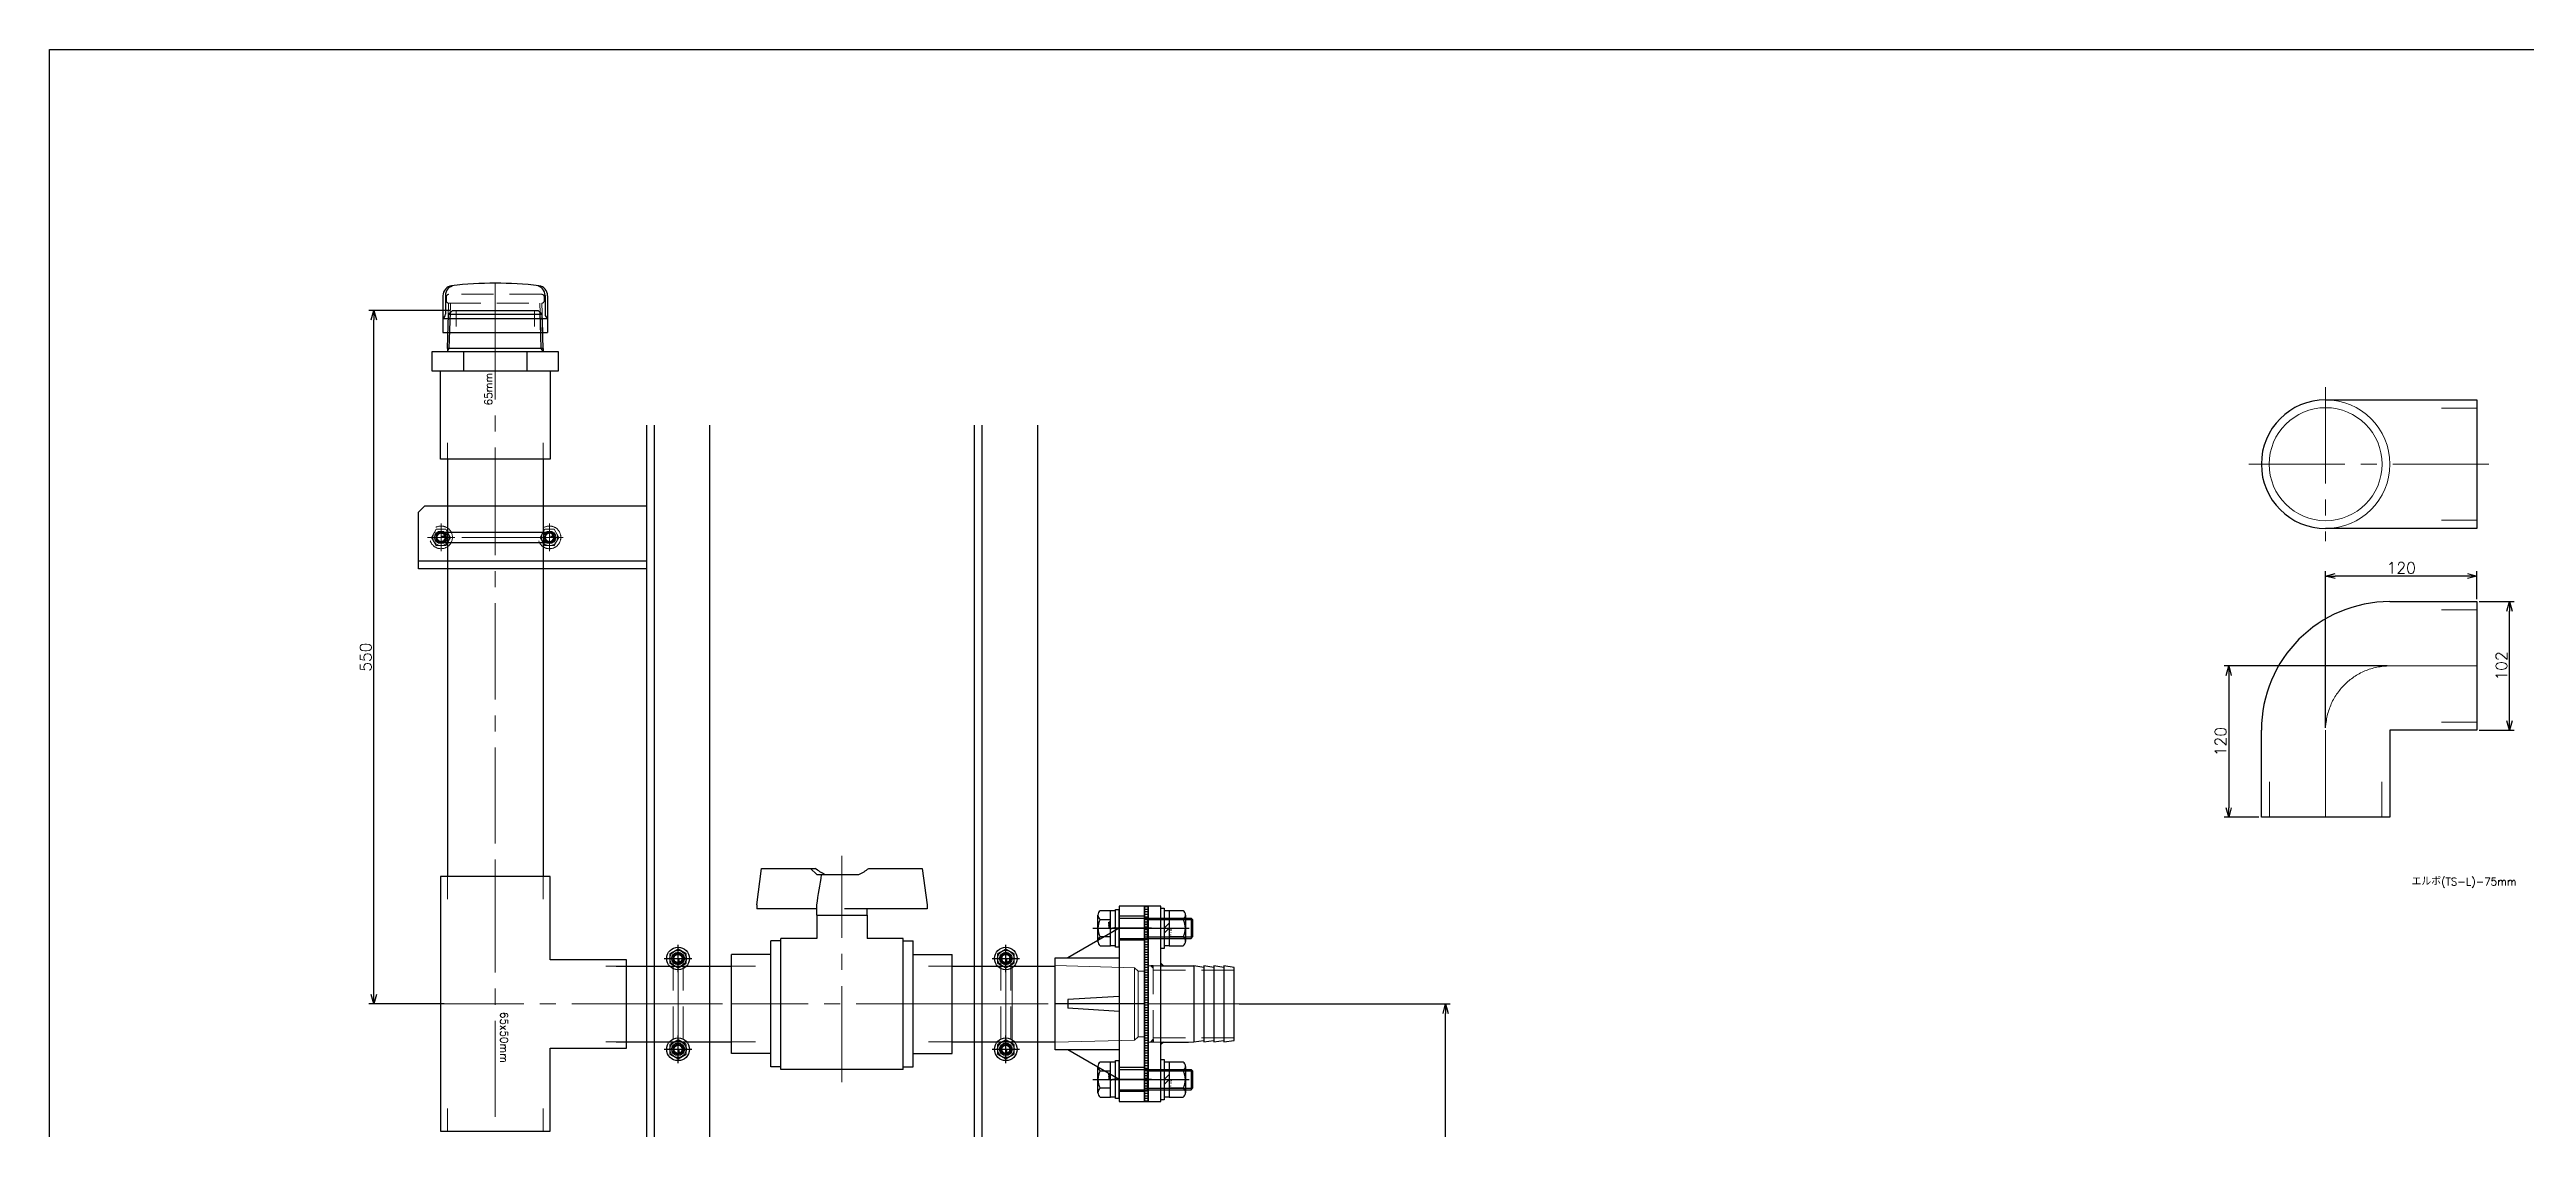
# Model space of a CAD drawing. Header units: millimetres. Extents: x -8731 to 85711, y -14522 to 31379.
# Drawn here: x 43966 to 45931, y -1231 to -375 of the extents above; entities that cross this region are included whole.
import ezdxf
from ezdxf.xclip import XClip

# ---------------------------------------------------------------- set-up
doc = ezdxf.new("R2010")
doc.units = ezdxf.units.MM
doc.header["$LTSCALE"] = 4
doc.header["$XCLIPFRAME"] = 0
doc.header["$PDMODE"] = 99
doc.header["$PDSIZE"] = 1
doc.linetypes.add('CENTER2', pattern=[28.575, 19.05, -3.175, 3.175, -3.175])
doc.linetypes.add('HIDDEN', pattern=[9.525, 6.35, -3.175])
for name, color, linetype, lineweight in [('04_HIDDEN', 2, 'HIDDEN', 13), ('05_CENTER', 4, 'CENTER2', 13), ('08_DIM', 3, 'Continuous', 13)]:
    doc.layers.add(name, color=color, linetype=linetype, lineweight=lineweight)
doc.layers.add('10_DRAFT', color=8, linetype='Continuous', lineweight=0, plot=False)
doc.styles.add('KANJI0', font='txt.shx', dxfattribs={"width": 0.9, "height": 30, "bigfont": 'bigfont'})
doc.styles.add('KSS_TXT', font='txt.shx', dxfattribs={"bigfont": 'extfont2.shx'})
doc.styles.get("Standard").update_dxf_attribs({"font": 'txt.shx', "bigfont": 'extfont2.shx'})
doc.dimstyles.new('KSS_DIM', dxfattribs={"dimscale": 3, "dimtxt": 3, "dimasz": 2.5, "dimexe": 1.25, "dimexo": 0.625, "dimtad": 1, "dimdsep": 46, "dimtxsty": 'KSS_TXT', "dimblk": 'OPEN30', "dimcen": 0, "dimazin": 2, "dimtfac": 0.75, "dimtmove": 0, "dimatfit": 3, "dimldrblk": 'OPEN30', "dimfxl": 1, "dimtolj": 1, "dimarcsym": 0})

# ---------------------------------------------------------------- blocks, each defined once
blk = doc.blocks.new('8b_1_1_1')
at = {"color": 0, "linetype": 'CENTER2'}
for p, q in [((10.9, 0), (-10.9, 0)), ((0, -10.9), (0, 10.9))]:
    blk.add_line(p, q, dxfattribs=at)
at = {"color": 0}
for p, q in [((-3.8, 6.5), (-7.5, 0)), ((-3.8, 6.5), (-7.5, 0)), ((-7.5, 0), (-3.8, -6.5)), ((-7.5, 0), (-3.8, -6.5)), ((3.8, 6.5), (-3.8, 6.5)), ((3.8, 6.5), (-3.8, 6.5)), ((7.5, 0), (3.8, 6.5)), ((7.5, 0), (3.8, 6.5)), ((3.8, -6.5), (7.5, 0)), ((3.8, -6.5), (7.5, 0)), ((-3.8, -6.5), (3.8, -6.5)), ((-3.8, -6.5), (3.8, -6.5))]:
    blk.add_line(p, q, dxfattribs=at)
for radius in [9, 6.5, 4, 3.25]:
    blk.add_circle((0, 0), radius, dxfattribs=at)
at = {"layer": '10_DRAFT', "style": 'KSS_TXT'}
blk.add_text('M8', height=1, dxfattribs=at).set_placement((0.8, 0.1))
blk = doc.blocks.new('A$C097F7B44_1_1_1')
at = {"color": 0}
for p, q in [((-86, 4), (0, 4)), ((-86, -4), (0, -4))]:
    blk.add_line(p, q, dxfattribs=at)
for centre, start, end in [((-86, 0), 90, 270), ((0, 0), 270, 90)]:
    blk.add_arc(centre, 4, start, end)
at = {"layer": '04_HIDDEN', "color": 0}
for centre in [(-86, 0), (0, 0)]:
    blk.add_circle(centre, 3.32, dxfattribs=at)
for centre, start, end in [((-86, 0), 270, 90), ((0, 0), 90, 270)]:
    blk.add_arc(centre, 4, start, end, dxfattribs=at)
at = {"layer": '05_CENTER', "color": 0}
for p, q in [((6.6, 0), (-92.6, 0)), ((-86, -6.7), (-86, 6.7)), ((0, -6.7), (0, 6.7))]:
    blk.add_line(p, q, dxfattribs=at)
at = {"layer": '10_DRAFT'}
blk.add_line((-43, 4), (-43, -4), dxfattribs=at)
at = {"layer": '04_HIDDEN', "color": 4}
for p in [(-86, 0), (0, 0)]:
    blk.add_blockref('8b_1_1_1', p, dxfattribs=at)
blk = doc.blocks.new('A$C668E7CA1_1_1_1')
at = {"color": 0}
for p, q in [((-36, 4), (36, 4)), ((-36, -4), (36, -4))]:
    blk.add_line(p, q, dxfattribs=at)
for centre, start, end in [((-36, 0), 90, 270), ((36, 0), 270, 90)]:
    blk.add_arc(centre, 4, start, end)
at = {"layer": '04_HIDDEN', "color": 0}
for centre in [(-36, 0), (36, 0)]:
    blk.add_circle(centre, 3.32, dxfattribs=at)
for centre, start, end in [((-36, 0), 270, 90), ((36, 0), 90, 270)]:
    blk.add_arc(centre, 4, start, end, dxfattribs=at)
at = {"layer": '05_CENTER', "color": 0}
for p, q in [((42.6, 0), (-42.6, 0)), ((-36, -6.7), (-36, 6.7)), ((36, -6.7), (36, 6.7))]:
    blk.add_line(p, q, dxfattribs=at)
at = {"layer": '10_DRAFT'}
blk.add_line((0, 4), (0, -4), dxfattribs=at)
blk = doc.blocks.new('A$C491D668A_1_1_1')
at = {"color": 4}
for p in [(-72, 0), (0, 0)]:
    blk.add_blockref('8b_1_1_1', p, dxfattribs=at)
at = {"layer": '04_HIDDEN', "color": 4}
blk.add_blockref('A$C668E7CA1_1_1_1', (-36, 0), dxfattribs=at)
blk = doc.blocks.new('KK015066_54_5_1_1_1')
for p, q in [((1.5, 50), (0, 50)), ((0, 0), (0, 50)), ((6, 12.5), (6, 45.5)), ((0, 0), (50, 0)), ((45.5, 6), (12.5, 6)), ((50, 1.5), (50, 0))]:
    blk.add_line(p, q)
for centre, radius, start, end in [((1.5, 45.5), 4.5, 0, 90), ((12.5, 12.5), 6.5, 180, 270), ((45.5, 1.5), 4.5, 0, 90)]:
    blk.add_arc(centre, radius, start, end)
at = {"flags": 3}
blk.add_attdef('PARAM', (0, 0), '', height=1, dxfattribs=at)
blk = doc.blocks.new('A$C457F5408_1_1_1')
at = {"color": 0}
for p, q in [((-7, 2125), (10, 2125)), ((15, 2120), (10, 2125)), ((15, 2120), (15, -20)), ((-35, 2075), (-35, 25)), ((-29, 2075), (-29, 25)), ((225, 2075), (225, 25)), ((231, 2075), (231, 25)), ((275, 2075), (275, 25)), ((-35, 1831), (-216, 1831)), ((-35, 269), (-216, 269)), ((-7, -25), (10, -25)), ((15, -20), (10, -25))]:
    blk.add_line(p, q, dxfattribs=at)
for points in [[(-7, 2075), (-87, 2075), (-89, 2077), (-89, 2123), (-87, 2125), (-7, 2125), (-5, 2123), (-5, 2077)], [(197, 2075), (277, 2075), (279, 2077), (279, 2123), (277, 2125), (197, 2125), (195, 2123), (195, 2077)], [(-7, 25), (-87, 25), (-89, 23), (-89, -23), (-87, -25), (-7, -25), (-5, -23), (-5, 23)], [(197, 25), (277, 25), (279, 23), (279, -23), (277, -25), (197, -25), (195, -23), (195, 23)]]:
    blk.add_lwpolyline(points, close=True, dxfattribs=at)
for points in [[(-35, 1875), (-35, 1875), (-35, 1825), (-216, 1825), (-216, 1870), (-211, 1875), (-35, 1875)], [(-35, 225), (-35, 225), (-35, 275), (-216, 275), (-216, 230), (-211, 225), (-35, 225)]]:
    blk.add_lwpolyline(points, dxfattribs=at)
for centre, radius in [((-77, 2100), 6), ((-17, 2100), 6), ((207, 2100), 6), ((267, 2100), 6), ((-198, 1850), 5), ((-112, 1850), 5), ((-10, 1516), 5), ((250, 1516), 5), ((-10, 1444), 5), ((250, 1444), 5), ((-10, 656), 5), ((250, 656), 5), ((-10, 584), 5), ((250, 584), 5), ((-198, 250), 5), ((-112, 250), 5), ((-77, 0), 6), ((-17, 0), 6), ((207, 0), 6), ((267, 0), 6)]:
    blk.add_circle(centre, radius, dxfattribs=at)
at = {"layer": '04_HIDDEN'}
for p, q in [((-29, 2075), (-29, 2125)), ((-29, 25), (-29, -25))]:
    blk.add_line(p, q, dxfattribs=at)
at = {"layer": '05_CENTER'}
for p, q in [((-77, 2110.3), (-77, 2089.7)), ((-17, 2110.3), (-17, 2089.7)), ((207, 2110.3), (207, 2089.7)), ((267, 2110.3), (267, 2089.7)), ((-87.3, 2100), (-66.7, 2100)), ((-48.2, 2100), (-27.6, 2100)), ((-27.3, 2100), (-6.7, 2100)), ((217.3, 2100), (196.7, 2100)), ((238.2, 2100), (217.6, 2100)), ((277.3, 2100), (256.7, 2100)), ((-207.3, 1850), (-188.7, 1850)), ((-198, 1859.3), (-198, 1840.7)), ((-121.3, 1850), (-102.7, 1850)), ((-112, 1859.3), (-112, 1840.7)), ((-0.7, 1516), (-19.3, 1516)), ((-10, 1506.7), (-10, 1525.3)), ((259.3, 1516), (240.7, 1516)), ((250, 1506.7), (250, 1525.3)), ((-0.7, 1444), (-19.3, 1444)), ((-10, 1434.7), (-10, 1453.3)), ((259.3, 1444), (240.7, 1444)), ((250, 1434.7), (250, 1453.3)), ((-0.7, 656), (-19.3, 656)), ((-10, 665.3), (-10, 646.7)), ((259.3, 656), (240.7, 656)), ((250, 665.3), (250, 646.7)), ((-10, 593.3), (-10, 574.7)), ((250, 593.3), (250, 574.7)), ((-0.7, 584), (-19.3, 584)), ((259.3, 584), (240.7, 584)), ((-198, 240.7), (-198, 259.3)), ((-112, 240.7), (-112, 259.3)), ((-207.3, 250), (-188.7, 250)), ((-121.3, 250), (-102.7, 250)), ((-87.3, 0), (-66.7, 0)), ((-77, -10.3), (-77, 10.3)), ((-48.2, 0), (-27.6, 0)), ((-27.3, 0), (-6.7, 0)), ((-17, -10.3), (-17, 10.3)), ((217.3, 0), (196.7, 0)), ((207, -10.3), (207, 10.3)), ((238.2, 0), (217.6, 0)), ((277.3, 0), (256.7, 0)), ((267, -10.3), (267, 10.3))]:
    blk.add_line(p, q, dxfattribs=at)
at = {"layer": '04_HIDDEN', "xscale": -1}
blk.add_blockref('KK015066_54_5_1_1_1', (-35, 2075), dxfattribs=at)
at = {"layer": '04_HIDDEN'}
blk.add_blockref('KK015066_54_5_1_1_1', (225, 2075), dxfattribs=at)
at = {"layer": '04_HIDDEN', "rotation": 180}
blk.add_blockref('KK015066_54_5_1_1_1', (-35, 25), dxfattribs=at)
at = {"layer": '04_HIDDEN', "xscale": -1, "rotation": 180}
blk.add_blockref('KK015066_54_5_1_1_1', (225, 25), dxfattribs=at)
blk = doc.blocks.new('10b_1_1_1')
at = {"color": 0, "linetype": 'CENTER2'}
for p, q in [((13.5, 0), (-13.5, 0)), ((0, -13.5), (0, 13.5))]:
    blk.add_line(p, q, dxfattribs=at)
at = {"color": 0}
for p, q in [((-4.9, 8.5), (-9.8, 0)), ((-9.8, 0), (-4.9, -8.5)), ((-4.9, 8.5), (4.9, 8.5)), ((9.8, 0), (4.9, 8.5)), ((4.9, -8.5), (9.8, 0)), ((-4.9, -8.5), (4.9, -8.5))]:
    blk.add_line(p, q, dxfattribs=at)
for radius in [11, 8.49, 5, 4]:
    blk.add_circle((0, 0), radius, dxfattribs=at)
at = {"layer": '10_DRAFT', "style": 'KSS_TXT'}
blk.add_text('M10', height=1.25, dxfattribs=at).set_placement((0.3, 0.1))
blk = doc.blocks.new('A$C54E27890_1_1')
for name, p, rotation in [('A$C457F5408_1_1_1', (0, -17), 270), ('10b_1_1_1', (0, 60), 270), ('10b_1_1_1', (2100, 60), 270), ('10b_1_1_1', (0, 0), 270), ('A$C491D668A_1_1_1', (584, -7), 180), ('A$C491D668A_1_1_1', (1444, -7), 180), ('10b_1_1_1', (2100, 0), 270), ('10b_1_1_1', (0, -224), 270), ('10b_1_1_1', (2100, -224), 270), ('10b_1_1_1', (0, -284), 270), ('A$C491D668A_1_1_1', (584, -267), 180), ('A$C491D668A_1_1_1', (1444, -267), 180), ('10b_1_1_1', (2100, -284), 270)]:
    blk.add_blockref(name, p, dxfattribs=dict(rotation=rotation))
at = {"color": 4, "rotation": 270}
for p in [(250, 95), (1850, 95)]:
    blk.add_blockref('A$C097F7B44_1_1_1', p, dxfattribs=at)
blk = doc.blocks.new('SFC-65a_1')
at = {"color": 0}
for p, q in [((-41.5, 29), (-41.5, 0)), ((-39.5, 29.2), (-39.5, 14.5)), ((39.5, 29.2), (39.5, 14.5)), ((41.5, 29), (41.5, 0)), ((-41.5, 11), (41.5, 11)), ((-41.5, 0), (41.5, 0))]:
    blk.add_line(p, q, dxfattribs=at)
for centre, radius, start, end in [((-33.5, 29), 8, 97.9137, 180), ((-31.5, 29.2), 8, 97.3552, 180), ((0, -254.4), 293.4, 83.227, 96.773), ((31.5, 29.2), 8, 0, 82.6449), ((33.5, 29), 8, 0, 82.0863), ((-43.5, 14.5), 4, 300.0001, 360), ((43.5, 14.5), 4, 180, 239.9999)]:
    blk.add_arc(centre, radius, start, end, dxfattribs=at)
at = {"layer": '04_HIDDEN', "color": 0}
for p, q in [((-38.8, 28.2), (-38.8, 25.1)), ((-37.6, 0.1), (-37, 23.1)), ((36.8, 30.2), (-36.8, 30.2)), ((-36.8, 23.1), (36.8, 23.1)), ((-36.1, 0.1), (-35.4, 23.1)), ((36.1, 0.1), (35.4, 23.1)), ((37.6, 0.1), (37, 23.1)), ((38.8, 25.1), (38.8, 28.2))]:
    blk.add_line(p, q, dxfattribs=at)
for centre, start, end in [((-36.8, 28.2), 90, 180), ((-36.8, 25.1), 180, 270), ((36.8, 28.2), 0, 90), ((36.8, 25.1), 270, 0)]:
    blk.add_arc(centre, 2, start, end, dxfattribs=at)
at = {"layer": '10_DRAFT'}
blk.add_line((0, 39), (0, 0), dxfattribs=at)
blk = doc.blocks.new('バルブソケット(TS-VS)-65mma_1')
at = {"color": 0}
for p, q in [((0, -43.5), (0, 43.5)), ((0, 43.5), (70, 43.5)), ((70, 50.2), (70, -50.2)), ((85, 50.2), (70, 50.2)), ((85, -50.2), (85, 50.2)), ((85, 25.1), (70, 25.1)), ((87.7, 38), (85, 38)), ((85.4, 38), (88, 36.5)), ((87.7, 38), (115, 37.1)), ((88, 38), (88, -38)), ((88, 36.5), (116.5, 35.6)), ((115, 37.1), (115, -37.1)), ((115, 37.1), (118, 34)), ((118, 34), (118, -34)), ((85, -25.1), (70, -25.1)), ((87.7, -38), (85, -38)), ((85.4, -38), (88, -36.5)), ((87.7, -38), (115, -37.1)), ((88, -36.5), (116.5, -35.6)), ((115, -37.1), (118, -34)), ((70, -43.5), (0, -43.5)), ((70, -50.2), (85, -50.2))]:
    blk.add_line(p, q, dxfattribs=at)
at = {"layer": '05_CENTER', "color": 0}
blk.add_line((123.5, 0), (0, 0), dxfattribs=at)
at = {"layer": '10_DRAFT'}
for p, q in [((0, 38), (12.9, 38)), ((100.5, -37.6), (100.5, 37.6)), ((105.1, 31), (118, 31)), ((0, -38), (12.9, -38)), ((105.1, -31), (118, -31))]:
    blk.add_line(p, q, dxfattribs=at)
at = {"layer": '10_DRAFT', "style": 'KSS_TXT'}
blk.add_text('65mm', height=6, dxfattribs=at).set_placement((42.7, 2.5))
blk = doc.blocks.new('径違いチーズ(TS-T)-65mm×50mma_1_1_1')
at = {"color": 0}
for p, q in [((-35, 104), (-35, 43.5)), ((35, 104), (-35, 104)), ((35, 43.5), (35, 104)), ((-101, 43.5), (-101, -43.5)), ((-35, 43.5), (-101, 43.5)), ((101, 43.5), (35, 43.5)), ((101, -43.5), (101, 43.5)), ((-101, -43.5), (101, -43.5))]:
    blk.add_line(p, q, dxfattribs=at)
at = {"layer": '05_CENTER', "color": 0}
for p, q in [((0, -53.5), (0, 104)), ((-101, 0), (101, 0))]:
    blk.add_line(p, q, dxfattribs=at)
at = {"layer": '10_DRAFT'}
for p, q in [((-30, 104), (-30, 87.8)), ((30, 104), (30, 87.8)), ((-101, 38), (-83, 38)), ((101, 38), (83, 38)), ((-101, -38), (-83, -38)), ((101, -38), (83, -38))]:
    blk.add_line(p, q, dxfattribs=at)
at = {"layer": '10_DRAFT', "style": 'KSS_TXT'}
blk.add_text('65x50mm', height=6, dxfattribs=at).set_placement((6.4, 4))
blk = doc.blocks.new('エルボ(TS-L)-75mmb_1')
at = {"color": 0}
for p, q in [((-120, 51), (0, 51)), ((0, 51), (0, -51)), ((0, -51), (-120, -51))]:
    blk.add_line(p, q, dxfattribs=at)
blk.add_arc((-120, 0), 51, 90, 270, dxfattribs=at)
at = {"layer": '05_CENTER', "color": 0}
for p, q in [((-120, 61), (-120, -61)), ((-181, 0), (10, 0))]:
    blk.add_line(p, q, dxfattribs=at)
at = {"layer": '10_DRAFT'}
for p, q in [((0, 44.5), (-28, 44.5)), ((0, -44.5), (-28, -44.5))]:
    blk.add_line(p, q, dxfattribs=at)
blk.add_circle((-120, 0), 44.8, dxfattribs=at)
blk.add_arc((-120, 0), 51, 270, 90, dxfattribs=at)
blk = doc.blocks.new('エルボ(TS-L)-75mma_1')
at = {"color": 0}
for p, q in [((-69, 51), (0, 51)), ((0, 51), (0, -51)), ((-171, -120), (-171, -51)), ((-69, -51), (-69, -120)), ((0, -51), (-69, -51)), ((-69, -120), (-171, -120))]:
    blk.add_line(p, q, dxfattribs=at)
blk.add_arc((-69, -51), 102, 90, 180, dxfattribs=at)
at = {"layer": '05_CENTER', "color": 0}
for p, q in [((0, 0), (-69, 0)), ((-120, -51), (-120, -120))]:
    blk.add_line(p, q, dxfattribs=at)
blk.add_arc((-69, -51), 51, 90, 180, dxfattribs=at)
at = {"layer": '10_DRAFT'}
for p, q in [((0, 44.5), (-28, 44.5)), ((0, -44.5), (-28, -44.5)), ((-164.5, -120), (-164.5, -92)), ((-75.5, -120), (-75.5, -92))]:
    blk.add_line(p, q, dxfattribs=at)
blk = doc.blocks.new('_Open30')
at = {"color": 0, "linetype": 'ByBlock', "lineweight": -2}
for p, q in [((-1, 0.27), (0, 0)), ((0, 0), (-1, -0.27)), ((0, 0), (-1, 0))]:
    blk.add_line(p, q, dxfattribs=at)
blk = doc.blocks.new('*D1251')
at = {"layer": '08_DIM', "color": 0, "lineweight": -2, "transparency": 16777216}
for p, q in [((45820.6, -863.7), (45690.9, -863.7)), ((45694.6, -871.2), (45694.6, -976.2)), ((45718.6, -983.7), (45690.9, -983.7))]:
    blk.add_line(p, q, dxfattribs=at)
at = {"layer": 'Defpoints', "color": 0, "transparency": 16777216}
for p in [(45822.5, -863.7), (45694.6, -983.7), (45720.5, -983.7)]:
    blk.add_point(p, dxfattribs=at)
at = {"layer": '08_DIM', "color": 0, "lineweight": -2, "transparency": 16777216, "xscale": 7.5, "yscale": 7.5, "zscale": 7.5}
for p, rotation in [((45694.6, -863.7), 90), ((45694.6, -983.7), 270)]:
    blk.add_blockref('_Open30', p, dxfattribs=dict(at, rotation=rotation))
at = {"layer": '08_DIM', "color": 0, "transparency": 16777216, "insert": (45688.2, -923.7), "char_height": 9, "attachment_point": 5, "rotation": 90, "style": 'KSS_TXT'}
blk.add_mtext('\\A1;120', dxfattribs=at)
blk = doc.blocks.new('*D1252')
at = {"layer": '08_DIM', "color": 0, "lineweight": -2, "transparency": 16777216}
for p, q in [((45771.5, -912.8), (45771.5, -788.6)), ((45884, -792.4), (45779, -792.4)), ((45891.5, -810.8), (45891.5, -788.6))]:
    blk.add_line(p, q, dxfattribs=at)
at = {"layer": 'Defpoints', "color": 0, "transparency": 16777216}
for p in [(45771.5, -792.4), (45891.5, -812.7), (45771.5, -914.7)]:
    blk.add_point(p, dxfattribs=at)
at = {"layer": '08_DIM', "color": 0, "lineweight": -2, "transparency": 16777216, "xscale": 7.5, "yscale": 7.5, "zscale": 7.5, "rotation": 180}
blk.add_blockref('_Open30', (45771.5, -792.4), dxfattribs=at)
at = {"layer": '08_DIM', "color": 0, "lineweight": -2, "transparency": 16777216, "xscale": 7.5, "yscale": 7.5, "zscale": 7.5}
blk.add_blockref('_Open30', (45891.5, -792.4), dxfattribs=at)
at = {"layer": '08_DIM', "color": 0, "transparency": 16777216, "insert": (45831.5, -786), "char_height": 9, "attachment_point": 5, "style": 'KSS_TXT'}
blk.add_mtext('\\A1;120', dxfattribs=at)
blk = doc.blocks.new('*D1253')
at = {"layer": '08_DIM', "color": 0, "lineweight": -2, "transparency": 16777216}
for p, q in [((45893.4, -812.7), (45921.1, -812.7)), ((45917.4, -907.2), (45917.4, -820.2)), ((45893.4, -914.7), (45921.1, -914.7))]:
    blk.add_line(p, q, dxfattribs=at)
at = {"layer": 'Defpoints', "color": 0, "transparency": 16777216}
for p in [(45891.5, -812.7), (45917.4, -812.7), (45891.5, -914.7)]:
    blk.add_point(p, dxfattribs=at)
at = {"layer": '08_DIM', "color": 0, "lineweight": -2, "transparency": 16777216, "xscale": 7.5, "yscale": 7.5, "zscale": 7.5}
for p, rotation in [((45917.4, -812.7), 90), ((45917.4, -914.7), 270)]:
    blk.add_blockref('_Open30', p, dxfattribs=dict(at, rotation=rotation))
at = {"layer": '08_DIM', "color": 0, "transparency": 16777216, "insert": (45911, -863.7), "char_height": 9, "attachment_point": 5, "rotation": 90, "style": 'KSS_TXT'}
blk.add_mtext('\\A1;102', dxfattribs=at)
blk = doc.blocks.new('*D1507')
at = {"layer": '08_DIM', "color": 0, "lineweight": -2, "transparency": 16777216}
for p, q in [((44283.7, -581.7), (44219.4, -581.7)), ((44223.2, -1124.2), (44223.2, -589.2)), ((44278.9, -1131.7), (44219.4, -1131.7))]:
    blk.add_line(p, q, dxfattribs=at)
at = {"layer": 'Defpoints', "color": 0, "transparency": 16777216}
for p in [(44223.2, -581.7), (44285.5, -581.7), (44280.8, -1131.7)]:
    blk.add_point(p, dxfattribs=at)
at = {"layer": '08_DIM', "color": 0, "lineweight": -2, "transparency": 16777216, "xscale": 7.5, "yscale": 7.5, "zscale": 7.5}
for p, rotation in [((44223.2, -581.7), 90), ((44223.2, -1131.7), 270)]:
    blk.add_blockref('_Open30', p, dxfattribs=dict(at, rotation=rotation))
at = {"layer": '08_DIM', "color": 0, "transparency": 16777216, "insert": (44216.8, -856.7), "char_height": 9, "attachment_point": 5, "rotation": 90, "style": 'KSS_TXT'}
blk.add_mtext('\\A1;550', dxfattribs=at)
blk = doc.blocks.new('*D1783')
at = {"layer": '08_DIM', "color": 0, "lineweight": -2, "transparency": 16777216}
for p, q in [((44909.7, -1131.7), (45077.1, -1131.7)), ((45073.4, -1984.2), (45073.4, -1139.2)), ((44909.7, -1991.7), (45077.1, -1991.7))]:
    blk.add_line(p, q, dxfattribs=at)
at = {"layer": 'Defpoints', "color": 0, "transparency": 16777216}
for p in [(44907.8, -1131.7), (45073.4, -1131.7), (44907.8, -1991.7)]:
    blk.add_point(p, dxfattribs=at)
at = {"layer": '08_DIM', "color": 0, "lineweight": -2, "transparency": 16777216, "xscale": 7.5, "yscale": 7.5, "zscale": 7.5}
for p, rotation in [((45073.4, -1131.7), 90), ((45073.4, -1991.7), 270)]:
    blk.add_blockref('_Open30', p, dxfattribs=dict(at, rotation=rotation))
at = {"layer": '08_DIM', "color": 0, "transparency": 16777216, "insert": (45067, -1561.7), "char_height": 9, "attachment_point": 5, "rotation": 90, "style": 'KSS_TXT'}
blk.add_mtext('\\A1;860', dxfattribs=at)
blk = doc.blocks.new('コンパクトボールバルブ27型-ソケット形-50mma_1_1_1')
at = {"color": 0}
for p, q in [((-67.5, 78.5), (-63.7, 107.5)), ((-63.7, 107.5), (-21.3, 107.5)), ((-25, 107.5), (-20, 102.5)), ((-20, 102.5), (13.5, 102.5)), ((21.3, 107.5), (63.7, 107.5)), ((63.7, 107.5), (67.5, 78.5)), ((-67.5, 78.5), (-67.5, 75.5)), ((-20, 75.5), (-67.5, 75.5)), ((-20, 70.5), (-20, 78.5)), ((-20, 70.5), (-20, 52)), ((-20, 70.5), (20, 70.5)), ((67.5, 75.5), (2.1, 75.5)), ((20, 70.5), (20, 75.5)), ((20, 70.5), (20, 52)), ((67.5, 78.5), (67.5, 75.5)), ((-56.5, -50), (-56.5, 50)), ((-48.5, 50), (-56.5, 50)), ((-20, 52), (-48.5, 52)), ((-48.5, -52), (-48.5, 52)), ((48.5, 52), (20, 52)), ((48.5, -52), (48.5, 52)), ((48.5, 50), (56.5, 50)), ((56.5, -50), (56.5, 50)), ((-87.5, -39.2), (-87.5, 39.2)), ((-56.5, 39.2), (-87.5, 39.2)), ((56.5, 39.2), (87.5, 39.2)), ((87.5, -39.2), (87.5, 39.2)), ((-56.5, -39.2), (-87.5, -39.2)), ((56.5, -39.2), (87.5, -39.2)), ((-48.5, -50), (-56.5, -50)), ((48.5, -52), (-48.5, -52)), ((48.5, -50), (56.5, -50))]:
    blk.add_line(p, q, dxfattribs=at)
for points in [[(-13.5, 102.5), (-14.9, 103.2), (-17.5, 104.8), (-20.1, 106.6), (-21.3, 107.5)], [(13.5, 102.5), (14.9, 103.2), (17.5, 104.8), (20.1, 106.6), (21.3, 107.5)]]:
    blk.add_open_spline(points, degree=3, knots=[0, 0, 0, 0, 0.500213, 1, 1, 1, 1], dxfattribs=at)
blk.add_open_spline([(-20, 78.5), (-18.7, 86.5), (-17.4, 94.5), (-16.1, 102.5)], degree=3, dxfattribs=at)
at = {"layer": '05_CENTER', "color": 0}
for p, q in [((0, -62), (0, 117.5)), ((87.5, 0), (-87.5, 0))]:
    blk.add_line(p, q, dxfattribs=at)
at = {"layer": '10_DRAFT'}
for p, q in [((-87.5, 30), (-68.6, 30)), ((87.5, 30), (68.6, 30)), ((-87.5, -30), (-68.6, -30)), ((87.5, -30), (68.6, -30))]:
    blk.add_line(p, q, dxfattribs=at)
blk = doc.blocks.new('A$C73951639_1_1_1')
at = {"color": 0}
for p, q in [((10, -30.3), (10, 30.3)), ((10, 30.3), (32, 30.3)), ((32, 30.3), (36, 30.1)), ((44, 29), (36, 30.1)), ((36, 30.1), (36, -30)), ((52, 29), (44, 30.1)), ((44, 30.1), (44, -30)), ((60, 29), (52, 30.1)), ((52, 30.1), (52, -30)), ((68, 29), (60, 30.1)), ((60, 30.1), (60, -30)), ((68, -28.9), (68, 29)), ((10, -30.3), (32, -30.3)), ((32, -30.3), (36, -30)), ((36, -30), (44, -28.9)), ((44, -30), (52, -28.9)), ((52, -30), (60, -28.9)), ((60, -30), (68, -28.9))]:
    blk.add_line(p, q, dxfattribs=at)
blk.add_lwpolyline([(10, 77.5), (0, 77.5), (0, -77.5), (10, -77.5)], close=True, dxfattribs=at)
at = {"color": 3}
for points in [[(4, 30.3), (2, 30.3), (4, 28.3), (4, 28.3)], [(10, 30.3), (12, 30.3), (10, 32.3), (10, 32.3)], [(4, -30.3), (2, -30.3), (4, -28.3), (4, -28.3)], [(10, -30.3), (12, -30.3), (10, -32.3), (10, -32.3)]]:
    blk.add_lwpolyline(points, close=True, dxfattribs=at)
at = {"layer": '04_HIDDEN'}
for p, q in [((10, 30.3), (0, 30.3)), ((4, -30.3), (4, 30.3)), ((4, 26.8), (68, 26.8)), ((10, -30.3), (0, -30.3)), ((4, -26.8), (68, -26.8))]:
    blk.add_line(p, q, dxfattribs=at)
at = {"layer": '05_CENTER'}
for p, q in [((-8, 60), (18, 60)), ((0, 0), (72.7, 0)), ((68, 0), (10, 0)), ((-8, -60), (18, -60))]:
    blk.add_line(p, q, dxfattribs=at)
blk = doc.blocks.new('A$C4CA70B29_1_1_1')
h = blk.add_hatch()
h.set_pattern_fill('_USER', color=3, scale=2, pattern_type=0)
h.set_pattern_definition([(0, (-6784.6076, -8968.539), (0, 2), [])])
h.paths.add_polyline_path([(0, 77.5), (-3, 77.5), (-3, -77.5), (0, -77.5)])
at = {"color": 3}
blk.add_lwpolyline([(0, 77.5), (-3, 77.5), (-3, -77.5), (0, -77.5)], close=True, dxfattribs=at)
blk = doc.blocks.new('M16Nza_1_1_1')
at = {"color": 0}
for p, q in [((-14, 2.6), (-14, 6.6)), ((-14, 6.6), (14, 6.6)), ((-13.9, 17.7), (-13.9, 6.6)), ((-10.4, 19.6), (10.4, 19.6)), ((-6.9, 6.6), (-6.9, 17.7)), ((-4, 6.6), (0, 2.6)), ((0, 6.6), (4, 2.6)), ((6.9, 17.7), (6.9, 6.6)), ((13.9, 6.6), (13.9, 17.7)), ((14, 6.6), (14, 2.6))]:
    blk.add_line(p, q, dxfattribs=at)
at = {"color": 0, "linetype": 'CENTER2'}
blk.add_line((0, 0), (0, 19.6), dxfattribs=at)
at = {"color": 0}
blk.add_lwpolyline([(-16, 2.6), (16, 2.6), (16, 0), (-16, 0)], close=True, dxfattribs=at)
for centre, radius, start, end in [((-10.4, 15.4), 4.16, 33.626, 146.374), ((0, 5.7), 13.8, 60, 120), ((10.4, 15.4), 4.16, 33.626, 146.374)]:
    blk.add_arc(centre, radius, start, end, dxfattribs=at)
at = {"layer": '10_DRAFT', "style": 'KANJI0', "width": 0.82}
blk.add_text('Ｍ１６', height=1.71, dxfattribs=at).set_placement((0.4, 6.8))
blk = doc.blocks.new('A$C598F6B99_1_1')
at = {"color": 0, "linetype": 'CENTER2'}
blk.add_line((0, 20.9), (0, -61), dxfattribs=at)
at = {"color": 0}
for p, q in [((-15, 0), (-15, 3)), ((-15, 3), (15, 3)), ((-15, 0), (15, 0)), ((-14, 3), (-14, 7)), ((-14, 7), (14, 7)), ((-13.9, 15.1), (-13.9, 7)), ((-10.4, 17), (10.4, 17)), ((-8, 0), (-8, -56.9)), ((-6.9, 7), (-6.9, 15.1)), ((0.7, 3), (-0.7, 7)), ((6.9, 15.1), (6.9, 7)), ((8, 0), (8, -56.9)), ((13.8, 7), (13.8, 15.1)), ((14, 7), (14, 3)), ((15, 3), (15, 0)), ((8, -22), (-8, -22)), ((-6.9, -22), (-6.9, -58)), ((6.9, -22), (6.9, -58)), ((8, -56.9), (-8, -56.9)), ((-8, -56.9), (-6.9, -58)), ((6.9, -58), (-6.9, -58)), ((8, -56.9), (6.9, -58))]:
    blk.add_line(p, q, dxfattribs=at)
for centre, radius, start, end in [((-10.4, 12.8), 4.16, 33.626, 146.374), ((0, 3.1), 13.8, 60, 120), ((10.4, 12.8), 4.16, 33.626, 146.374)]:
    blk.add_arc(centre, radius, start, end, dxfattribs=at)
at = {"layer": '10_DRAFT', "style": 'KANJI0', "width": 0.82}
blk.add_text('M16x65', height=1, dxfattribs=at).set_placement((0.4, 7.5))
blk = doc.blocks.new('TSフランジ-JIS10K-50mmb_1')
at = {"color": 0}
for p, q in [((-60, 20), (-36.5, 60.7)), ((-36.5, 71), (36.5, 71)), ((-36.5, 20), (-36.5, 71)), ((-6, 20), (-3.5, 60.7)), ((3.5, 60.7), (-3.5, 60.7)), ((6, 20), (3.5, 60.7)), ((36.5, 71), (36.5, 20)), ((60, 20), (36.5, 60.7)), ((77.5, 20), (-77.5, 20)), ((-77.5, 20), (-77.5, 0)), ((77.5, 0), (77.5, 20)), ((-77.5, 0), (77.5, 0))]:
    blk.add_line(p, q, dxfattribs=at)
at = {"color": 0, "linetype": 'CENTER2'}
for p, q in [((0, 0), (0, 71)), ((-60, -5.6), (-60, 25.3)), ((60, -5.6), (60, 25.3))]:
    blk.add_line(p, q, dxfattribs=at)
at = {"color": 0, "linetype": 'HIDDEN'}
for p, q in [((-69.5, 0), (-69.5, 20)), ((-50.5, 0), (-50.5, 20)), ((50.5, 0), (50.5, 20)), ((69.5, 0), (69.5, 20))]:
    blk.add_line(p, q, dxfattribs=at)
at = {"layer": '10_DRAFT'}
for p, q in [((-30.4, 71), (-28.7, 8)), ((30.4, 71), (28.7, 8)), ((-28.7, 8), (28.7, 8)), ((-28.7, 8), (-26, 5)), ((-26, 5), (-26, 0)), ((-26, 5), (26, 5)), ((28.7, 8), (26, 5)), ((26, 5), (26, 0))]:
    blk.add_line(p, q, dxfattribs=at)
blk = doc.blocks.new('A$C3D25287D_1_1_1')
for p, q in [((0, 30), (81.5, 30)), ((0, -30), (81.5, -30))]:
    blk.add_line(p, q)
at = {"layer": '05_CENTER'}
blk.add_line((0, 0), (136.5, 0), dxfattribs=at)
at = {"color": 4, "rotation": 90}
blk.add_blockref('TSフランジ-JIS10K-50mmb_1', (152.5, 0), dxfattribs=at)
for name, p, rotation in [('A$C598F6B99_1_1', (132.5, 60), 90), ('M16Nza_1_1_1', (165.5, 60), 270), ('A$C598F6B99_1_1', (132.5, -60), 90), ('M16Nza_1_1_1', (165.5, -60), 270)]:
    blk.add_blockref(name, p, dxfattribs=dict(rotation=rotation))
for name in ['A$C73951639_1_1_1', 'A$C4CA70B29_1_1_1']:
    blk.add_blockref(name, (155.5, 0))

msp = doc.modelspace()

# ---------------------------------------------------------------- linework, layer by layer
for p, q in [((44281.57622, -699.69561), (44281.57622, -1030.69561)), ((44357.57622, -699.69561), (44357.57622, -1030.69561)), ((44415.57622, -1101.69561), (44507.07622, -1101.69561)), ((44415.57622, -1161.69561), (44507.07622, -1161.69561))]:
    msp.add_line(p, q)
at = {"color": 2}
msp.add_lwpolyline([(43965.98843, -374.87537), (48951.04437, -374.87537), (48951.04437, -4765.17324), (43965.98843, -4765.17324)], close=True, dxfattribs=at)
at = {"layer": '05_CENTER'}
for p, q in [((44319.57622, -699.69561), (44319.57622, -1030.69561)), ((44423.57622, -1131.69561), (44507.07622, -1131.69561))]:
    msp.add_line(p, q, dxfattribs=at)
at = {"layer": '10_DRAFT'}
for p, q in [((44464.57622, -1101.69561), (44464.57622, -1161.69561)), ((44729.57622, -1101.69561), (44729.57622, -1161.69561))]:
    msp.add_line(p, q, dxfattribs=at)

# ---------------------------------------------------------------- block references
at = {"color": 4}
for name, p in [('SFC-65a_1', (44319.57626, -599.15561)), ('エルボ(TS-L)-75mmb_1', (45891.50431, -703.67776)), ('エルボ(TS-L)-75mma_1', (45891.50431, -863.67776)), ('コンパクトボールバルブ27型-ソケット形-50mma_1_1_1', (44594.57622, -1131.69561))]:
    msp.add_blockref(name, p, dxfattribs=at)
for name, p, rotation in [('バルブソケット(TS-VS)-65mma_1', (44319.57622, -699.69561), 90), ('径違いチーズ(TS-T)-65mm×50mma_1_1_1', (44319.57622, -1131.69561), 270)]:
    msp.add_blockref(name, p, dxfattribs=dict(at, rotation=rotation))
ref = msp.add_blockref('A$C54E27890_1_1', (44457.57622, -2611.69561), dxfattribs=dict(rotation=90))
XClip(ref).set_block_clipping_path([(158.4758494069, -318.4985962998), (1938.8663274579, 228.6355965897)])
msp.add_blockref('A$C3D25287D_1_1_1', (44682.07622, -1131.69561))

# ---------------------------------------------------------------- texts
at = {"color": 0, "style": 'KSS_TXT'}
msp.add_text('エルボ(TS-L)-75mm', height=6, dxfattribs=at).set_placement((45839.68655, -1037.67776))

# ---------------------------------------------------------------- dimensions: what is measured, and where the dimension line sits
at = {"layer": '08_DIM'}
for base, p1, p2, override, picture, middle in [((44223.1985, -581.69561), (44280.77494, -1131.69561), (44285.52989, -581.69561), {"dimscale": 3, "dimarcsym": 1}, '*D1507', (44216.811, -856.69561)), ((45917.37686, -812.67776), (45891.50431, -914.67776), (45891.50431, -812.67776), {"dimscale": 3}, '*D1253', (45911.00186, -863.67776)), ((45694.62127, -983.67776), (45822.50432, -863.67776), (45720.50431, -983.67776), {"dimscale": 3}, '*D1251', (45688.24627, -923.67776)), ((45073.39945, -1131.69561), (44907.79668, -1991.69561), (44907.79668, -1131.69561), {"dimscale": 3}, '*D1783', (45067.02445, -1561.69561))]:
    dim = msp.add_linear_dim(base=base, p1=p1, p2=p2, angle=90, dimstyle='KSS_DIM', override=override, dxfattribs=at)
    dim.commit()
    dim.dimension.update_dxf_attribs({"geometry": picture, "text_midpoint": middle})
dim = msp.add_linear_dim(base=(45771.50432, -792.38053), p1=(45891.50431, -812.67776), p2=(45771.50432, -914.67776), dimstyle='KSS_DIM', override={"dimscale": 3}, dxfattribs=at)
dim.commit()
dim.dimension.update_dxf_attribs({"geometry": '*D1252', "text_midpoint": (45831.50431, -786.00553)})

doc.saveas('drawing.dxf')
